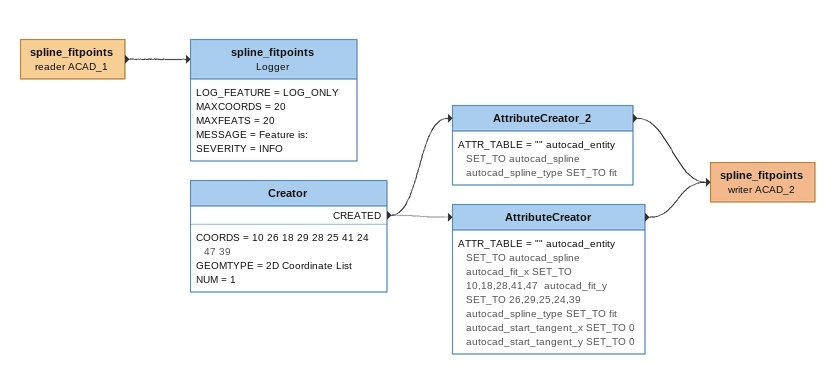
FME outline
spline_fitpoints (reader ACAD_1)
    -> spline_fitpoints
spline_fitpoints: Logger
    LOG_FEATURE = LOG_ONLY
    MAXCOORDS = 20
    MAXFEATS = 20
    MESSAGE = Feature is:
    SEVERITY = INFO
Creator
    COORDS = 10 26 18 29 28 25 41 24 47 39
    GEOMTYPE = 2D Coordinate List
    NUM = 1
    CREATED -> AttributeCreator [off]
    CREATED -> AttributeCreator_2
AttributeCreator_2
    ATTR_TABLE = "" autocad_entity SET_TO autocad_spline  autocad_spline_type SET_TO fit
    -> spline_fitpoints (writer ACAD_2)
AttributeCreator
    ATTR_TABLE = "" autocad_entity SET_TO autocad_spline  autocad_fit_x SET_TO 10,18,28,41,47  autocad_fit_y SET_TO 26,29,25,24,39  autocad_spline_type SET_TO fit  autocad_start_tangent_x SET_TO 0  autocad_start_tangent_y SET_TO 0
    -> spline_fitpoints (writer ACAD_2)
spline_fitpoints (writer ACAD_2)
